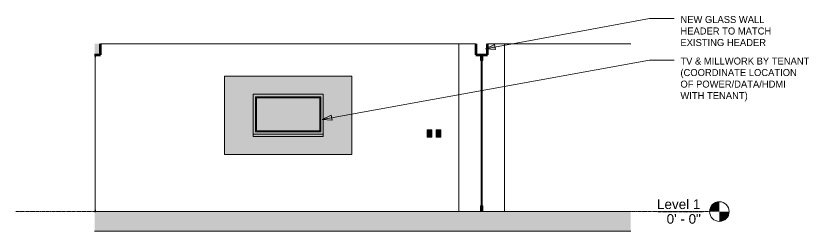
# Model space of a CAD drawing. Header units: inches. Extents: x 1756 to 10721, y -35 to 3002.
# Drawn here: x 3729.7 to 4216.6, y -12 to 120.1 of the extents above; entities that cross this region are included whole.
import ezdxf

# ---------------------------------------------------------------- set-up
doc = ezdxf.new("R2010")
doc.units = ezdxf.units.IN
doc.header["$MEASUREMENT"] = 0
doc.linetypes.add('Grid Line 1_2_', pattern=[0.875, 0.5, -0.125, 0.125, -0.125])
for name, color, linetype, lineweight in [('A-CLNG', 13, 'Continuous', 18), ('A-DOOR', 31, 'Continuous', 18), ('A-FLOR', 192, 'Continuous', 18), ('A-FLOR-LEVL', 51, 'Continuous', 9), ('A-GLAZ-CURT', 52, 'Continuous', 18), ('A-GLAZ-CWMG', 51, 'Continuous', 18), ('A-WALL', 113, 'Continuous', 18), ('A-WALL-PATT', 111, 'Continuous', 18), ('E-ELEC-FIXT', 91, 'Continuous', 9), ('G-ANNO-TEXT', 231, 'Continuous', 9), ('I-FURN', 30, 'Continuous', 9)]:
    doc.layers.add(name, color=color, linetype=linetype, lineweight=lineweight)
doc.styles.add('Arial_5', font='arial.ttf', dxfattribs={"height": 5.901198})
doc.styles.add('Century Gothic', font='GOTHIC.TTF', dxfattribs={"height": 4.311335})

# ---------------------------------------------------------------- blocks, each defined once
blk = doc.blocks.new('Frameless Glass Panel - one-407092-Interior Elevation - South Wall of Conf_ Room')
at = {"layer": 'A-GLAZ-CURT'}
blk.add_hatch(color=8, dxfattribs=at).paths.add_polyline_path([(-2195.02, 0.13), (-2194.75, 0.13), (-2194.75, 96.12), (-2195.02, 96.12)], flags=0)
for p, q in [((-2194.75, 96.12), (-2195.02, 96.12)), ((-2194.75, 0.13), (-2194.75, 96.12)), ((-2195.02, 0.13), (-2194.75, 0.13))]:
    blk.add_line(p, q, dxfattribs=at)
blk = doc.blocks.new('Door - Frameless Glass Panel - one-428303-Interior Elevation - South Wall of Conf_ Room')
at = {"layer": 'A-DOOR'}
for points in [[(-1956.75, 92.625), (-1956.75, 96.125), (-1958.25, 96.125), (-1958.25, 92.625)], [(-1957.25, 0), (-1957.25, 96.125), (-1957.75, 96.125), (-1957.75, 0)], [(-1956.75, 0), (-1956.75, 3.5), (-1958.25, 3.5), (-1958.25, 0)]]:
    blk.add_hatch(color=256, dxfattribs=at).paths.add_polyline_path(points, flags=0)
for p, q in [((-1956.75, 96.125), (-1958.25, 96.125)), ((-1958.25, 96.125), (-1958.25, 92.625)), ((-1958.25, 92.625), (-1956.75, 92.625)), ((-1957.25, 96.125), (-1957.75, 96.125)), ((-1957.75, 96.125), (-1957.75, 0)), ((-1957.25, 0), (-1957.25, 96.125)), ((-1956.75, 92.625), (-1956.75, 96.125)), ((-1956.75, 3.5), (-1958.25, 3.5)), ((-1958.25, 3.5), (-1958.25, 0)), ((-1957.75, 0), (-1957.25, 0)), ((-1956.75, 0), (-1956.75, 3.5)), ((-1958.25, 0), (-1956.75, 0))]:
    blk.add_line(p, q, dxfattribs=at)
blk = doc.blocks.new('Walls 2 - Walls 1-381805-Interior Elevation - South Wall of Conf_ Room')
at = {"layer": 'A-WALL', "color": 8}
for p, q in [((-1971.5, 103), (-1971.5, 0)), ((-1943.5, 0), (-1943.5, 103))]:
    blk.add_line(p, q, dxfattribs=at)
blk = doc.blocks.new('Television-Plasma - one-394688-Interior Elevation - South Wall of Conf_ Room')
at = {"layer": 'I-FURN'}
h = blk.add_hatch(color=256, dxfattribs=at)
h.paths.add_polyline_path([(-2056.21423, 47.5), (-2054.75, 47.5), (-2054.75, 72), (-2097.75, 72), (-2097.75, 47.5), (-2056.25, 47.5)], flags=0)
h.paths.add_polyline_path([(-2096.25, 49), (-2096.25, 70.5), (-2056.25, 70.5), (-2056.25, 49), (-2095.75, 49)], flags=0)
for points in [[(-2095.75, 70.46875), (-2056.25, 70.46875), (-2056.25, 70.5), (-2096.25, 70.5), (-2096.25, 70.46875), (-2096.21875, 70.46875)], [(-2077.09375, 69.84375), (-2056.875, 69.84375), (-2056.75, 69.96875), (-2095.75, 69.96875), (-2095.625, 69.84375)], [(-2095.75, 49.5), (-2095.625, 49.625), (-2095.625, 69.84375), (-2095.75, 69.96875), (-2095.75, 49.625)], [(-2056.875, 49.625), (-2056.875, 69.84375), (-2095.625, 69.84375), (-2095.625, 49.625), (-2075.40625, 49.625)], [(-2056.75, 49.5), (-2056.75, 69.96875), (-2056.875, 69.84375), (-2056.875, 49.625)], [(-2056.75, 49.5), (-2056.875, 49.625), (-2095.625, 49.625), (-2095.75, 49.5), (-2056.875, 49.5)], [(-2096.25, 46), (-2054.75, 46), (-2054.75, 47.5), (-2097.75, 47.5), (-2097.75, 46)]]:
    blk.add_hatch(color=256, dxfattribs=at).paths.add_polyline_path(points, flags=0)
h = blk.add_hatch(color=256, dxfattribs=at)
h.paths.add_polyline_path([(-2096.25, 49), (-2056.25, 49), (-2056.25, 70.46875), (-2096.25, 70.46875)], flags=0)
h.paths.add_polyline_path([(-2056.75, 49.5), (-2095.75, 49.5), (-2095.75, 69.96875), (-2056.75, 69.96875)], flags=0)
for p, q in [((-2097.75, 72), (-2054.75, 72)), ((-2097.75, 47.5), (-2097.75, 72)), ((-2096.25, 70.46875), (-2096.25, 70.5)), ((-2096.25, 70.5), (-2056.25, 70.5)), ((-2096.25, 70.46875), (-2056.25, 70.46875)), ((-2096.25, 49), (-2096.25, 70.46875)), ((-2056.75, 69.96875), (-2095.75, 69.96875)), ((-2095.75, 69.96875), (-2095.625, 69.84375)), ((-2095.75, 69.96875), (-2095.75, 49.5)), ((-2095.625, 69.84375), (-2056.875, 69.84375)), ((-2095.625, 49.625), (-2095.625, 69.84375)), ((-2056.75, 69.96875), (-2056.875, 69.84375)), ((-2056.875, 69.84375), (-2056.875, 49.625)), ((-2056.75, 49.5), (-2056.75, 69.96875)), ((-2056.25, 70.5), (-2056.25, 70.46875)), ((-2056.25, 70.46875), (-2056.25, 49)), ((-2054.75, 47.5), (-2054.75, 72)), ((-2096.25, 49), (-2056.25, 49)), ((-2095.75, 49.5), (-2095.625, 49.625)), ((-2056.75, 49.5), (-2095.75, 49.5)), ((-2056.875, 49.625), (-2095.625, 49.625)), ((-2056.875, 49.625), (-2056.75, 49.5)), ((-2097.75, 46), (-2097.75, 47.5)), ((-2097.75, 47.5), (-2054.75, 47.5)), ((-2054.75, 46), (-2097.75, 46)), ((-2054.75, 47.5), (-2054.75, 46))]:
    blk.add_line(p, q, dxfattribs=at)
blk = doc.blocks.new('Rectangular Mullion - Header Channel-405645-Interior Elevation - South Wall of Conf_ Room')
at = {"layer": 'A-GLAZ-CWMG'}
blk.add_hatch(color=8, dxfattribs=at).paths.add_polyline_path([(-2194.5, 94.75), (-2194.5, 96.25), (-2195.02, 96.25), (-2195.02, 96.12), (-2194.62, 96.12), (-2194.62, 94.75)], flags=0)
at = {"layer": 'A-GLAZ-CWMG', "lineweight": 30}
for p, q in [((-2194.5, 96.25), (-2195.02, 96.25)), ((-2195.02, 96.12), (-2194.62, 96.12)), ((-2194.62, 96.12), (-2194.62, 94.75)), ((-2194.62, 94.75), (-2194.5, 94.75)), ((-2194.5, 94.75), (-2194.5, 96.25))]:
    blk.add_line(p, q, dxfattribs=at)
blk = doc.blocks.new('Rectangular Mullion - Base Channel-405648-Interior Elevation - South Wall of Conf_ Room')
at = {"layer": 'A-GLAZ-CWMG'}
blk.add_hatch(color=8, dxfattribs=at).paths.add_polyline_path([(-2194.5, 0), (-2194.5, 1), (-2194.62, 1), (-2194.62, 0.13), (-2195.02, 0.13), (-2195.02, 0)], flags=0)
at = {"layer": 'A-GLAZ-CWMG', "lineweight": 30}
for p, q in [((-2194.62, 0.13), (-2195.02, 0.13)), ((-2195.02, 0), (-2194.5, 0)), ((-2194.5, 1), (-2194.62, 1)), ((-2194.62, 1), (-2194.62, 0.13)), ((-2194.5, 0), (-2194.5, 1))]:
    blk.add_line(p, q, dxfattribs=at)
blk = doc.blocks.new('Walls 3 - Walls 3-412709-Interior Elevation - South Wall of Conf_ Room')
at = {"layer": 'A-WALL'}
h = blk.add_hatch(color=256, dxfattribs=at)
h.paths.add_polyline_path([(-2115.25, 35), (-2037.25, 35), (-2037.25, 83), (-2115.25, 83), (-2115.25, 46)], flags=0)
h.paths.add_polyline_path([(-2095.75, 46), (-2097.75, 46), (-2097.75, 72), (-2054.75, 72), (-2054.75, 46), (-2056.75, 46)], flags=0)
for p, q in [((-2115.25, 83), (-2037.25, 83)), ((-2115.25, 35), (-2115.25, 83)), ((-2037.25, 35), (-2037.25, 83)), ((-2037.25, 35), (-2115.25, 35))]:
    blk.add_line(p, q, dxfattribs=at)
blk = doc.blocks.new('Switch-Dimmer - Dimmer-416225-Interior Elevation - South Wall of Conf_ Room')
at = {"layer": 'E-ELEC-FIXT'}
for points in [[(-1990.69, 50.06), (-1988.31, 50.06), (-1988.12, 50.25), (-1990.87, 50.25)], [(-1990.87, 45.75), (-1990.69, 45.94), (-1990.69, 50.06), (-1990.87, 50.25)], [(-1988.31, 45.94), (-1988.31, 50.06), (-1990.69, 50.06), (-1990.69, 45.94)], [(-1988.12, 45.75), (-1988.12, 50.25), (-1988.31, 50.06), (-1988.31, 45.94)], [(-1988.12, 45.75), (-1988.31, 45.94), (-1990.69, 45.94), (-1990.87, 45.75)]]:
    blk.add_hatch(color=256, dxfattribs=at).paths.add_polyline_path(points, flags=0)
for p, q in [((-1990.87, 50.25), (-1988.12, 50.25)), ((-1990.87, 50.25), (-1990.69, 50.06)), ((-1990.87, 45.75), (-1990.87, 50.25)), ((-1988.31, 50.06), (-1990.69, 50.06)), ((-1990.69, 50.06), (-1990.69, 45.94)), ((-1988.31, 50.06), (-1988.12, 50.25)), ((-1988.31, 45.94), (-1988.31, 50.06)), ((-1988.12, 50.25), (-1988.12, 45.75)), ((-1990.87, 45.75), (-1990.69, 45.94)), ((-1988.12, 45.75), (-1990.87, 45.75)), ((-1990.69, 45.94), (-1988.31, 45.94)), ((-1988.12, 45.75), (-1988.31, 45.94))]:
    blk.add_line(p, q, dxfattribs=at)
blk = doc.blocks.new('Level - Level Head - Circle-50818-Interior Elevation - South Wall of Conf_ Room')
at = {"layer": 'A-FLOR-LEVL'}
h = blk.add_hatch(color=256, dxfattribs=at)
edge = h.paths.add_edge_path(flags=0)
edge.add_line((-1811.63, 0), (-1817.63, 0))
edge.add_arc((-1811.63, 0), 6, 90, 180, ccw=False)
edge.add_line((-1811.63, 6), (-1811.63, 0))
h = blk.add_hatch(color=256, dxfattribs=at)
edge = h.paths.add_edge_path(flags=0)
edge.add_line((-1811.63, -6), (-1811.63, 0))
edge.add_line((-1811.63, 0), (-1805.63, 0))
edge.add_arc((-1811.63, 0), 6, 270, 360, ccw=False)
blk.add_circle((-1811.63, 0), 6, dxfattribs=at)

msp = doc.modelspace()

# ---------------------------------------------------------------- hatches: boundary and pattern name
at = {"layer": 'A-CLNG'}
msp.add_hatch(color=8, dxfattribs=at).paths.add_polyline_path([(4107.13, 103), (4107.13, 103), (4024.87, 103)], flags=0)
at = {"layer": 'A-FLOR'}
msp.add_hatch(color=256, dxfattribs=at).paths.add_polyline_path([(4024.87, -12), (4107.13, -12), (4107.13, 0), (3778.1, 0), (3778.1, -12), (3942.61, -12)], flags=0)
at = {"layer": 'A-WALL-PATT'}
msp.add_hatch(color=8, dxfattribs=at).paths.add_polyline_path([(3781.62, 96.25), (3781.62, 103), (3778.1, 103), (3778.1, 96.25)], flags=0)
at = {"layer": 'G-ANNO-TEXT'}
for points in [[(4017.86, 99.88), (4024.06, 99.39), (4023.47, 102.55)], [(3917.63, 56.53), (3923.82, 56.02), (3923.25, 59.18)]]:
    msp.add_hatch(color=145, dxfattribs=at).paths.add_polyline_path(points, flags=0)

# ---------------------------------------------------------------- linework, layer by layer
at = {"layer": 'A-CLNG', "color": 8}
for p, q in [((3781.62, 103), (4012.12, 103)), ((4019.12, 103), (4107.13, 103))]:
    msp.add_line(p, q, dxfattribs=at)
at = {"layer": 'A-FLOR'}
for p, q in [((4107.13, 0), (3778.1, 0)), ((3778.1, -12), (4107.13, -12))]:
    msp.add_line(p, q, dxfattribs=at)
at = {"layer": 'A-WALL', "lineweight": 60}
for p, q in [((3781.62, 96.25), (3781.62, 103)), ((4012.12, 103), (4012.12, 96.25)), ((4019.12, 96.25), (4019.12, 103)), ((3778.1, 96.25), (3781.62, 96.25)), ((4012.12, 96.25), (4019.12, 96.25))]:
    msp.add_line(p, q, dxfattribs=at)
at = {"layer": 'G-ANNO-TEXT', "color": 145}
for p, q in [((4017.86, 99.88), (4118.59, 118.42)), ((4118.59, 118.42), (4133.74, 118.42)), ((4023.47, 102.55), (4017.86, 99.88)), ((4024.06, 99.39), (4023.47, 102.55)), ((4017.86, 99.88), (4024.06, 99.39)), ((3917.63, 56.53), (4118.59, 92.92)), ((4118.59, 92.92), (4133.74, 92.92)), ((3923.25, 59.18), (3917.63, 56.53)), ((3923.82, 56.02), (3923.25, 59.18)), ((3917.63, 56.53), (3923.82, 56.02))]:
    msp.add_line(p, q, dxfattribs=at)

# ---------------------------------------------------------------- block references
at = {"layer": 'A-DOOR'}
msp.add_blockref('Door - Frameless Glass Panel - one-428303-Interior Elevation - South Wall of Conf_ Room', (5973.12, 0), dxfattribs=at)
at = {"layer": 'A-FLOR-LEVL'}
msp.add_blockref('Level - Level Head - Circle-50818-Interior Elevation - South Wall of Conf_ Room', (5973.12, 0), dxfattribs=at)
at = {"layer": 'A-GLAZ-CURT', "color": 8}
msp.add_blockref('Frameless Glass Panel - one-407092-Interior Elevation - South Wall of Conf_ Room', (5973.12, 0), dxfattribs=at)
at = {"layer": 'A-GLAZ-CWMG', "color": 8}
for name in ['Rectangular Mullion - Header Channel-405645-Interior Elevation - South Wall of Conf_ Room', 'Rectangular Mullion - Base Channel-405648-Interior Elevation - South Wall of Conf_ Room']:
    msp.add_blockref(name, (5973.12, 0), dxfattribs=at)
at = {"layer": 'A-WALL', "color": 8}
msp.add_blockref('Walls 2 - Walls 1-381805-Interior Elevation - South Wall of Conf_ Room', (5973.12, 0), dxfattribs=at)
at = {"layer": 'A-WALL'}
msp.add_blockref('Walls 3 - Walls 3-412709-Interior Elevation - South Wall of Conf_ Room', (5973.12, 0), dxfattribs=at)
at = {"layer": 'E-ELEC-FIXT'}
for p in [(5973.12, 0), (5978.62, 0)]:
    msp.add_blockref('Switch-Dimmer - Dimmer-416225-Interior Elevation - South Wall of Conf_ Room', p, dxfattribs=at)
at = {"layer": 'I-FURN'}
msp.add_blockref('Television-Plasma - one-394688-Interior Elevation - South Wall of Conf_ Room', (5973.12, 0), dxfattribs=at)

# ---------------------------------------------------------------- texts
at = {"layer": 'A-FLOR-LEVL', "insert": (4149.81, 7.46), "char_height": 5.901, "width": 31.752, "attachment_point": 3, "line_spacing_factor": 0.938532, "style": 'Arial_5', "bg_fill": 3, "box_fill_scale": 1.25, "bg_fill_color": 0, "bg_fill_transparency": 0}
msp.add_mtext('Level 1', dxfattribs=at)
at = {"layer": 'G-ANNO-TEXT', "color": 145, "char_height": 4.3113, "attachment_point": 1, "line_spacing_factor": 0.984117, "style": 'Century Gothic'}
for s, insert, width in [('NEW GLASS WALL\\PHEADER TO MATCH\\PEXISTING HEADER', (4137.58, 120.03), 65.664), ('TV & MILLWORK BY TENANT\\P(COORDINATE LOCATION\\POF POWER/DATA/HDMI\\PWITH TENANT)', (4137.58, 94.53), 90.882)]:
    msp.add_mtext(s, dxfattribs=dict(at, insert=insert, width=width))

# ---------------------------------------------------------------- next in the draw order: texts
at = {"layer": 'A-FLOR-LEVL', "insert": (4150.11, -1.56), "char_height": 5.901, "width": 24.984, "attachment_point": 3, "line_spacing_factor": 0.938532, "style": 'Arial_5', "bg_fill": 3, "box_fill_scale": 1.25, "bg_fill_color": 0, "bg_fill_transparency": 0}
msp.add_mtext('0\' - 0"', dxfattribs=at)

# ---------------------------------------------------------------- next in the draw order: linework, layer by layer
at = {"layer": 'A-FLOR-LEVL', "linetype": 'Grid Line 1_2_'}
msp.add_line((3729.74, 0), (4155.49, 0), dxfattribs=at)

doc.saveas('drawing.dxf')
